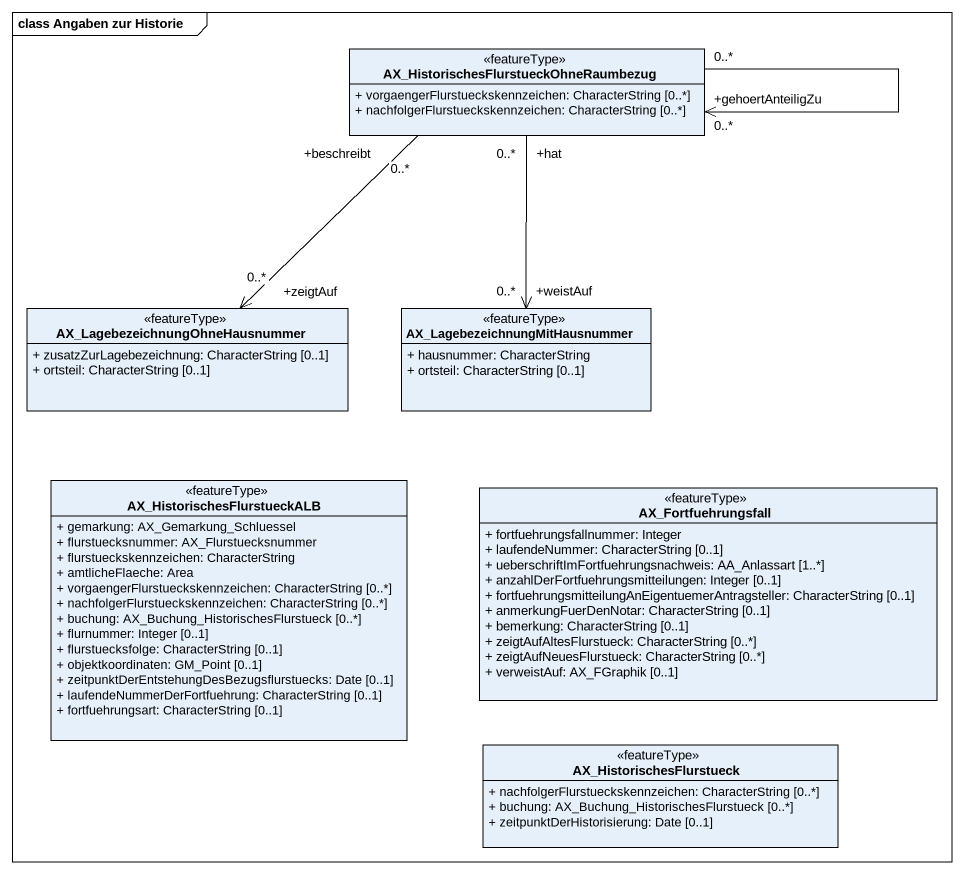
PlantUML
@startuml
mainframe class Angaben zur Historie
hide circle
hide empty members
skinparam classAttributeIconSize 0
class "AX_HistorischesFlurstueckOhneRaumbezug" as AX_HistorischesFlurstueckOhn <<featureType>> {
  + vorgaengerFlurstueckskennzeichen: CharacterString [0..*]
  + nachfolgerFlurstueckskennzeichen: CharacterString [0..*]
}
class "AX_LagebezeichnungOhneHausnummer" as AX_LagebezeichnungOhneHausnu <<featureType>> {
  + zusatzZurLagebezeichnung: CharacterString [0..1]
  + ortsteil: CharacterString [0..1]
}
class "AX_LagebezeichnungMitHausnummer" as AX_LagebezeichnungMitHausnum <<featureType>> {
  + hausnummer: CharacterString
  + ortsteil: CharacterString [0..1]
}
class AX_HistorischesFlurstueckALB <<featureType>> {
  + gemarkung: AX_Gemarkung_Schluessel
  + flurstuecksnummer: AX_Flurstuecksnummer
  + flurstueckskennzeichen: CharacterString
  + amtlicheFlaeche: Area
  + vorgaengerFlurstueckskennzeichen: CharacterString [0..*]
  + nachfolgerFlurstueckskennzeichen: CharacterString [0..*]
  + buchung: AX_Buchung_HistorischesFlurstueck [0..*]
  + flurnummer: Integer [0..1]
  + flurstuecksfolge: CharacterString [0..1]
  + objektkoordinaten: GM_Point [0..1]
  + zeitpunktDerEntstehungDesBezugsflurstuecks: Date [0..1]
  + laufendeNummerDerFortfuehrung: CharacterString [0..1]
  + fortfuehrungsart: CharacterString [0..1]
}
class AX_Fortfuehrungsfall <<featureType>> {
  + fortfuehrungsfallnummer: Integer
  + laufendeNummer: CharacterString [0..1]
  + ueberschriftImFortfuehrungsnachweis: AA_Anlassart [1..*]
  + anzahlDerFortfuehrungsmitteilungen: Integer [0..1]
  + fortfuehrungsmitteilungAnEigentuemerAntragsteller: CharacterString [0..1]
  + anmerkungFuerDenNotar: CharacterString [0..1]
  + bemerkung: CharacterString [0..1]
  + zeigtAufAltesFlurstueck: CharacterString [0..*]
  + zeigtAufNeuesFlurstueck: CharacterString [0..*]
  + verweistAuf: AX_FGraphik [0..1]
}
class AX_HistorischesFlurstueck <<featureType>> {
  + nachfolgerFlurstueckskennzeichen: CharacterString [0..*]
  + buchung: AX_Buchung_HistorischesFlurstueck [0..*]
  + zeitpunktDerHistorisierung: Date [0..1]
}
AX_HistorischesFlurstueckOhn "+gehoertAnteiligZu\n0..*" <-- "0..*" AX_HistorischesFlurstueckOhn
AX_LagebezeichnungOhneHausnu "+zeigtAuf\n0..*" <-up- "+beschreibt\n0..*" AX_HistorischesFlurstueckOhn
AX_LagebezeichnungMitHausnum "+weistAuf\n0..*" <-up- "+hat\n0..*" AX_HistorischesFlurstueckOhn
@enduml
